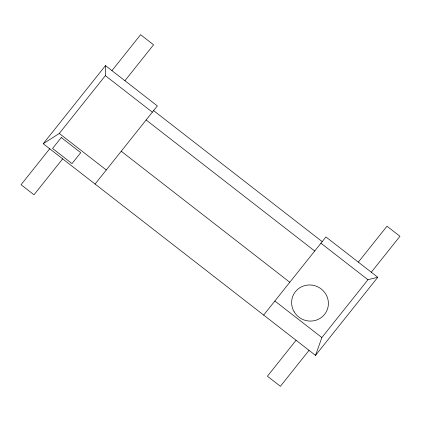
<?xml version="1.0" encoding="UTF-8"?>
<svg xmlns="http://www.w3.org/2000/svg" width="421" height="421" viewBox="0 0 421 421"><rect width="100%" height="100%" fill="white"/><g stroke="black" fill="none" stroke-linecap="round" stroke-linejoin="round"><path stroke-width="0.63" d="M263.657 315.076L325.922 236.949L377.79 277.265L315.524 355.392L43.205 143.735L59.277 133.452L105.355 75.638L105.471 65.608L157.343 105.924L95.078 184.051M315.524 355.392L321.87 337.547L367.949 279.733L377.79 277.265M43.205 143.735L105.471 65.608M49.694 148.776L21.05 184.714L34.017 194.791L62.661 158.854M111.954 70.649L140.598 34.711L153.565 44.789L124.921 80.727M296.074 340.273L267.435 376.211L280.402 386.289L309.04 350.351M358.339 262.146L386.983 226.209L399.95 236.286L371.306 272.224M153.607 110.612L322.186 241.638M105.355 75.638L152.36 112.175M320.939 243.201L367.949 279.733M146.134 119.985L314.713 251.011M121.227 151.239L289.806 282.265M59.277 133.452L106.287 169.989M274.866 301.015L321.87 337.547M61.277 137.535L52.557 148.471L72.007 163.59L80.727 152.655L61.277 137.535M294.184 311.866A18.498 17.956 26.1 0 0 326.043 312.245A18.498 17.956 26.1 0 0 309.803 284.964A18.498 17.956 26.1 0 0 294.184 311.866"/></g></svg>
